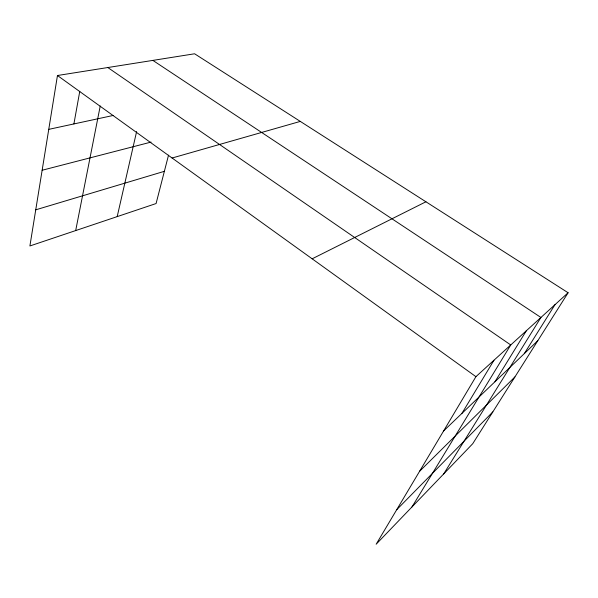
<?xml version="1.0" encoding="UTF-8"?>
<svg xmlns="http://www.w3.org/2000/svg" width="598" height="598" viewBox="0 0 598 598"><rect width="100%" height="100%" fill="white"/><g stroke="black" fill="none" stroke-linecap="round" stroke-linejoin="round"><path stroke-width="0.9" d="M568.1 292.743L475.926 376.665L376.164 544.217L472.726 443.709L568.1 292.743L194.597 53.783L57.46 75.512L29.9 245.965L156.085 203.544L168.524 155.166M73.905 123.936L79.766 91.33M75.684 230.574L100.24 105.981M117.193 216.618L136.613 131.575M461.91 413.405L493.978 360.228M411.962 506.955L510.744 344.964L107.812 67.537M494.927 381.771L526.352 330.746M443.664 473.967L540.928 317.478L152.871 60.391M524.282 353.642L554.966 304.696M396.706 509.72L492.834 411.887M419.564 471.321L514.915 376.927M443.604 430.949L537.819 340.673M312.163 258.814L425.933 201.78M35.745 209.823L164.375 171.32M172.097 158.014L300.308 121.409M42.137 170.251L151.077 142.092M48.752 129.362L113.059 115.489M57.46 75.512L475.926 376.665"/></g></svg>
